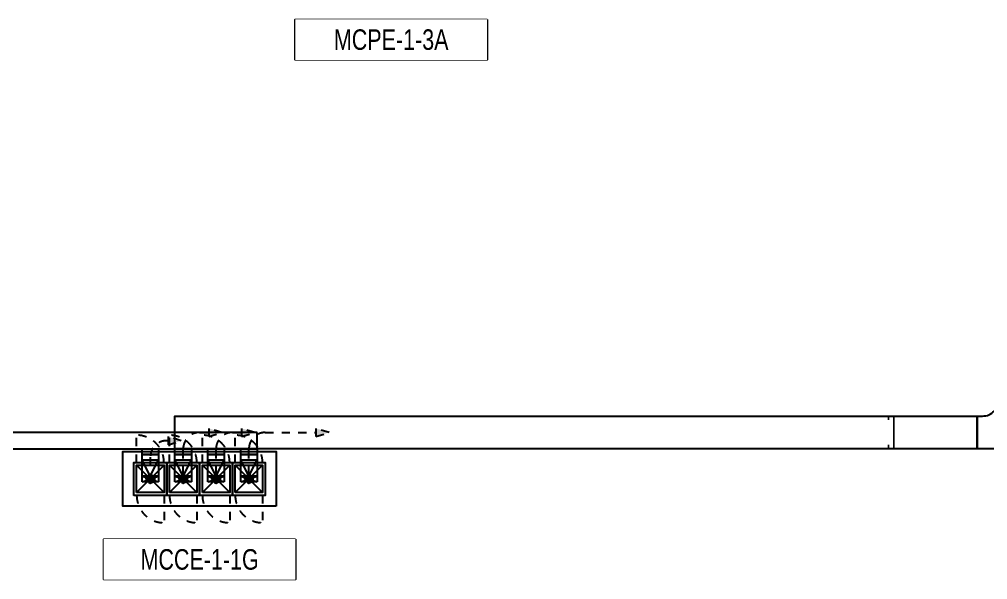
# Model space of a CAD drawing. Header units: millimetres. Extents: x -149088 to 500787, y -530175 to 1035835.
# Drawn here: x 111012 to 128696, y -259685 to -249445 of the extents above; entities that cross this region are included whole.
import ezdxf
from ezdxf.enums import TextEntityAlignment as Align

# ---------------------------------------------------------------- set-up
doc = ezdxf.new("R2010")
doc.units = ezdxf.units.MM
doc.header["$LTSCALE"] = 150
doc.linetypes.add('CONTINOUS', pattern=[0])
doc.linetypes.add('D1', pattern=[3, 1, -1, 1])
for name, color, linetype in [('------01 Motor Control Panel or Center', 4, 'Continuous'), ('-----00 LV_CABLE', 2, 'Continuous'), ('-----26 Electrical Cable Tray', 200, 'Continuous')]:
    doc.layers.add(name, color=color, linetype=linetype)
doc.styles.add('ELEC', font='')
doc.styles.get('ELEC').set_extended_font_data('Dotum')

# ---------------------------------------------------------------- blocks, each defined once
blk = doc.blocks.new('*U6')
at = {"color": 0}
blk.add_lwpolyline([(-400, 400), (-400, 300, 0.414214), (-100, 0), (0, 0), (0, -600), (-1400, -600), (-1400, 0), (-1300, 0, 0.414214), (-1000, 300), (-1000, 400)], format="xyb", close=True, dxfattribs=at)
at = {"color": 0, "style": 'ELEC'}
blk.add_text('W:600(TEE)', height=10, dxfattribs=at).set_placement((-700, -565), align=Align.MIDDLE)
blk = doc.blocks.new('A06')
at = {"color": 1}
for p, q in [((-250, 250), (250, -250)), ((250, 250), (-250, -250))]:
    blk.add_line(p, q, dxfattribs=at)
at = {"color": 1, "linetype": 'D1'}
for p, q in [((300, 250), (800, 250)), ((-300, -250), (-800, -250))]:
    blk.add_line(p, q, dxfattribs=at)
blk.add_lwpolyline([(-300, 300), (300, 300), (300, -300), (-300, -300)], close=True)
at = {"color": 1}
blk.add_lwpolyline([(-250, 250), (250, 250), (250, -250), (-250, -250)], close=True, dxfattribs=at)
at = {"color": 1, "linetype": 'D1'}
for centre, start, end in [((-300, -250), 90, 180), ((300, 250), 270, 0)]:
    blk.add_arc(centre, 500, start, end, dxfattribs=at)
blk = doc.blocks.new('TRAY(VERT)')
at = {"color": 0}
for p, q in [((0, 400), (0, 500)), ((0, 500), (300, 500)), ((0, 0), (0, 400)), ((300, 500), (300, 400)), ((300, 400), (300, 0)), ((300, 0), (0, 0))]:
    blk.add_line(p, q, dxfattribs=at)
at = {"color": 8}
for p, q in [((150, 100), (0, 400)), ((0, 400), (300, 400)), ((150, 100), (300, 400)), ((0, 100), (300, 0)), ((0, 0), (300, 100)), ((300, 100), (0, 100))]:
    blk.add_line(p, q, dxfattribs=at)
blk = doc.blocks.new('11')
at = {"linetype": 'D1'}
h = blk.add_hatch(color=256, dxfattribs=at)
edge = h.paths.add_edge_path()
edge.add_arc((0, 0), 75, 0, 360)
blk.add_circle((0, 0), 75, dxfattribs=at)
for p in [(-75, 0), (0, 75), (75, 0), (0, -75)]:
    blk.add_point(p, dxfattribs=at)
blk = doc.blocks.new('22')
at = {"linetype": 'D1'}
h = blk.add_hatch(color=0, dxfattribs=at)
h.dxf.hatch_style = 1
h.paths.add_polyline_path([(0, 0), (-241, 75), (-241, -75)])
at = {"color": 0, "linetype": 'D1'}
blk.add_lwpolyline([(-241, -75), (0, 0), (-241, 75)], close=True, dxfattribs=at)
blk = doc.blocks.new('SSH-20260429.172412')
at = {"layer": '------01 Motor Control Panel or Center', "linetype": 'CONTINOUS'}
blk.add_lwpolyline([(101580, 62980), (101580, 62240), (98077, 62240), (98077, 62980)], close=True, dxfattribs=at)
at = {"layer": '------01 Motor Control Panel or Center', "const_width": 20, "elevation": 0}
blk.add_lwpolyline([(97530, 54280), (95130, 54280), (95130, 54880), (97530, 54880)], close=True, dxfattribs=at)
at = {"layer": '------01 Motor Control Panel or Center', "linetype": 'CONTINOUS', "elevation": 0}
blk.add_lwpolyline([(98081, 53480), (98081, 52740), (94578, 52740), (94578, 53480)], close=True, dxfattribs=at)
at = {"layer": '-----00 LV_CABLE', "linetype": 'D1', "elevation": 0}
for points in [[(96030, 54655), (96030, 55130, -0.414214), (96330, 55430), (96497, 55430)], [(96630, 54655), (96630, 55130, -0.414214), (96930, 55430), (97097, 55430)], [(97230, 54655), (97230, 55130, -0.414214), (97530, 55430), (98453, 55430)]]:
    blk.add_lwpolyline(points, format="xyb", dxfattribs=at)
at = {"layer": '-----00 LV_CABLE', "linetype": 'D1'}
blk.add_lwpolyline([(95755, 55280), (95730, 55280, 0.414214), (95430, 54980), (95430, 54655)], format="xyb", dxfattribs=at)
at = {"layer": '-----26 Electrical Cable Tray', "elevation": 0}
for points in [[(110530, 55130), (95880, 55130), (95880, 55730), (110530, 55730)], [(95580, 55130), (95580, 55030), (95280, 55030), (95280, 55130)], [(96180, 55130), (96180, 55030), (95880, 55030), (95880, 55130)], [(96780, 55130), (96780, 55030), (96480, 55030), (96480, 55130)], [(97380, 55130), (97380, 55030), (97080, 55030), (97080, 55130)]]:
    blk.add_lwpolyline(points, close=True, dxfattribs=at)
at = {"layer": '-----26 Electrical Cable Tray', "const_width": 30, "elevation": 0}
blk.add_lwpolyline([(108910, 55655), (108910, 55730), (109010, 55730), (109010, 55130), (108910, 55130), (108910, 55205)], dxfattribs=at)
at = {"layer": '-----26 Electrical Cable Tray'}
blk.add_lwpolyline([(97380, 55430), (92680, 55430), (92680, 55130), (97380, 55130)], close=True, dxfattribs=at)
at = {"elevation": 0}
blk.add_lwpolyline([(97730, 54080), (94930, 54080), (94930, 55080), (97730, 55080)], close=True, dxfattribs=at)
at = {"layer": '------01 Motor Control Panel or Center', "rotation": 89.99999999999997}
for p in [(95430, 54580), (96030, 54580), (96630, 54580), (97230, 54580)]:
    blk.add_blockref('A06', p, dxfattribs=at)
at = {"layer": '-----00 LV_CABLE', "linetype": 'D1'}
for name, p in [('22', (95995, 55280)), ('22', (96738, 55430, 0)), ('22', (97338, 55430, 0)), ('22', (98694, 55430, 0)), ('11', (95430, 54580)), ('11', (96030, 54580)), ('11', (96630, 54580)), ('11', (97230, 54580))]:
    blk.add_blockref(name, p, dxfattribs=at)
at = {"layer": '-----26 Electrical Cable Tray'}
for name, p in [('*U6', (111930, 55730, 0)), ('TRAY(VERT)', (95280, 54530)), ('TRAY(VERT)', (95880, 54530)), ('TRAY(VERT)', (96480, 54530)), ('TRAY(VERT)', (97080, 54530))]:
    blk.add_blockref(name, p, dxfattribs=at)
at = {"color": 1}
blk.add_wipeout([(98077, 62980), (101580, 62980), (101580, 62240), (98077, 62240)], dxfattribs=at).dxf.layer = '------01 Motor Control Panel or Center'
blk.add_wipeout([(94578, 53480), (98081, 53480), (98081, 52740), (94578, 52740)]).translate(0, 0, 0).dxf.layer = '------01 Motor Control Panel or Center'
at = {"layer": '------01 Motor Control Panel or Center', "linetype": 'CONTINOUS'}
blk.add_lwpolyline([(101580, 62980), (101580, 62240), (98077, 62240), (98077, 62980)], close=True, dxfattribs=at)
at = {"layer": '------01 Motor Control Panel or Center', "linetype": 'CONTINOUS', "style": 'ELEC', "width": 0.8}
blk.add_text('MCCE-1-1G', height=375, dxfattribs=at).set_placement((96330, 53110, 0), align=Align.MIDDLE)
at = {"color": 1}
blk.add_wipeout([(98077, 62980), (101580, 62980), (101580, 62240), (98077, 62240)], dxfattribs=at).dxf.layer = '------01 Motor Control Panel or Center'
at = {"layer": '------01 Motor Control Panel or Center', "linetype": 'CONTINOUS', "style": 'ELEC', "width": 0.8}
blk.add_text('MCPE-1-3A', height=375, dxfattribs=at).set_placement((99829, 62610, 0), align=Align.MIDDLE)

msp = doc.modelspace()

# ---------------------------------------------------------------- block references
msp.add_blockref('SSH-20260429.172412', (17974, -312425))

doc.saveas('drawing.dxf')
